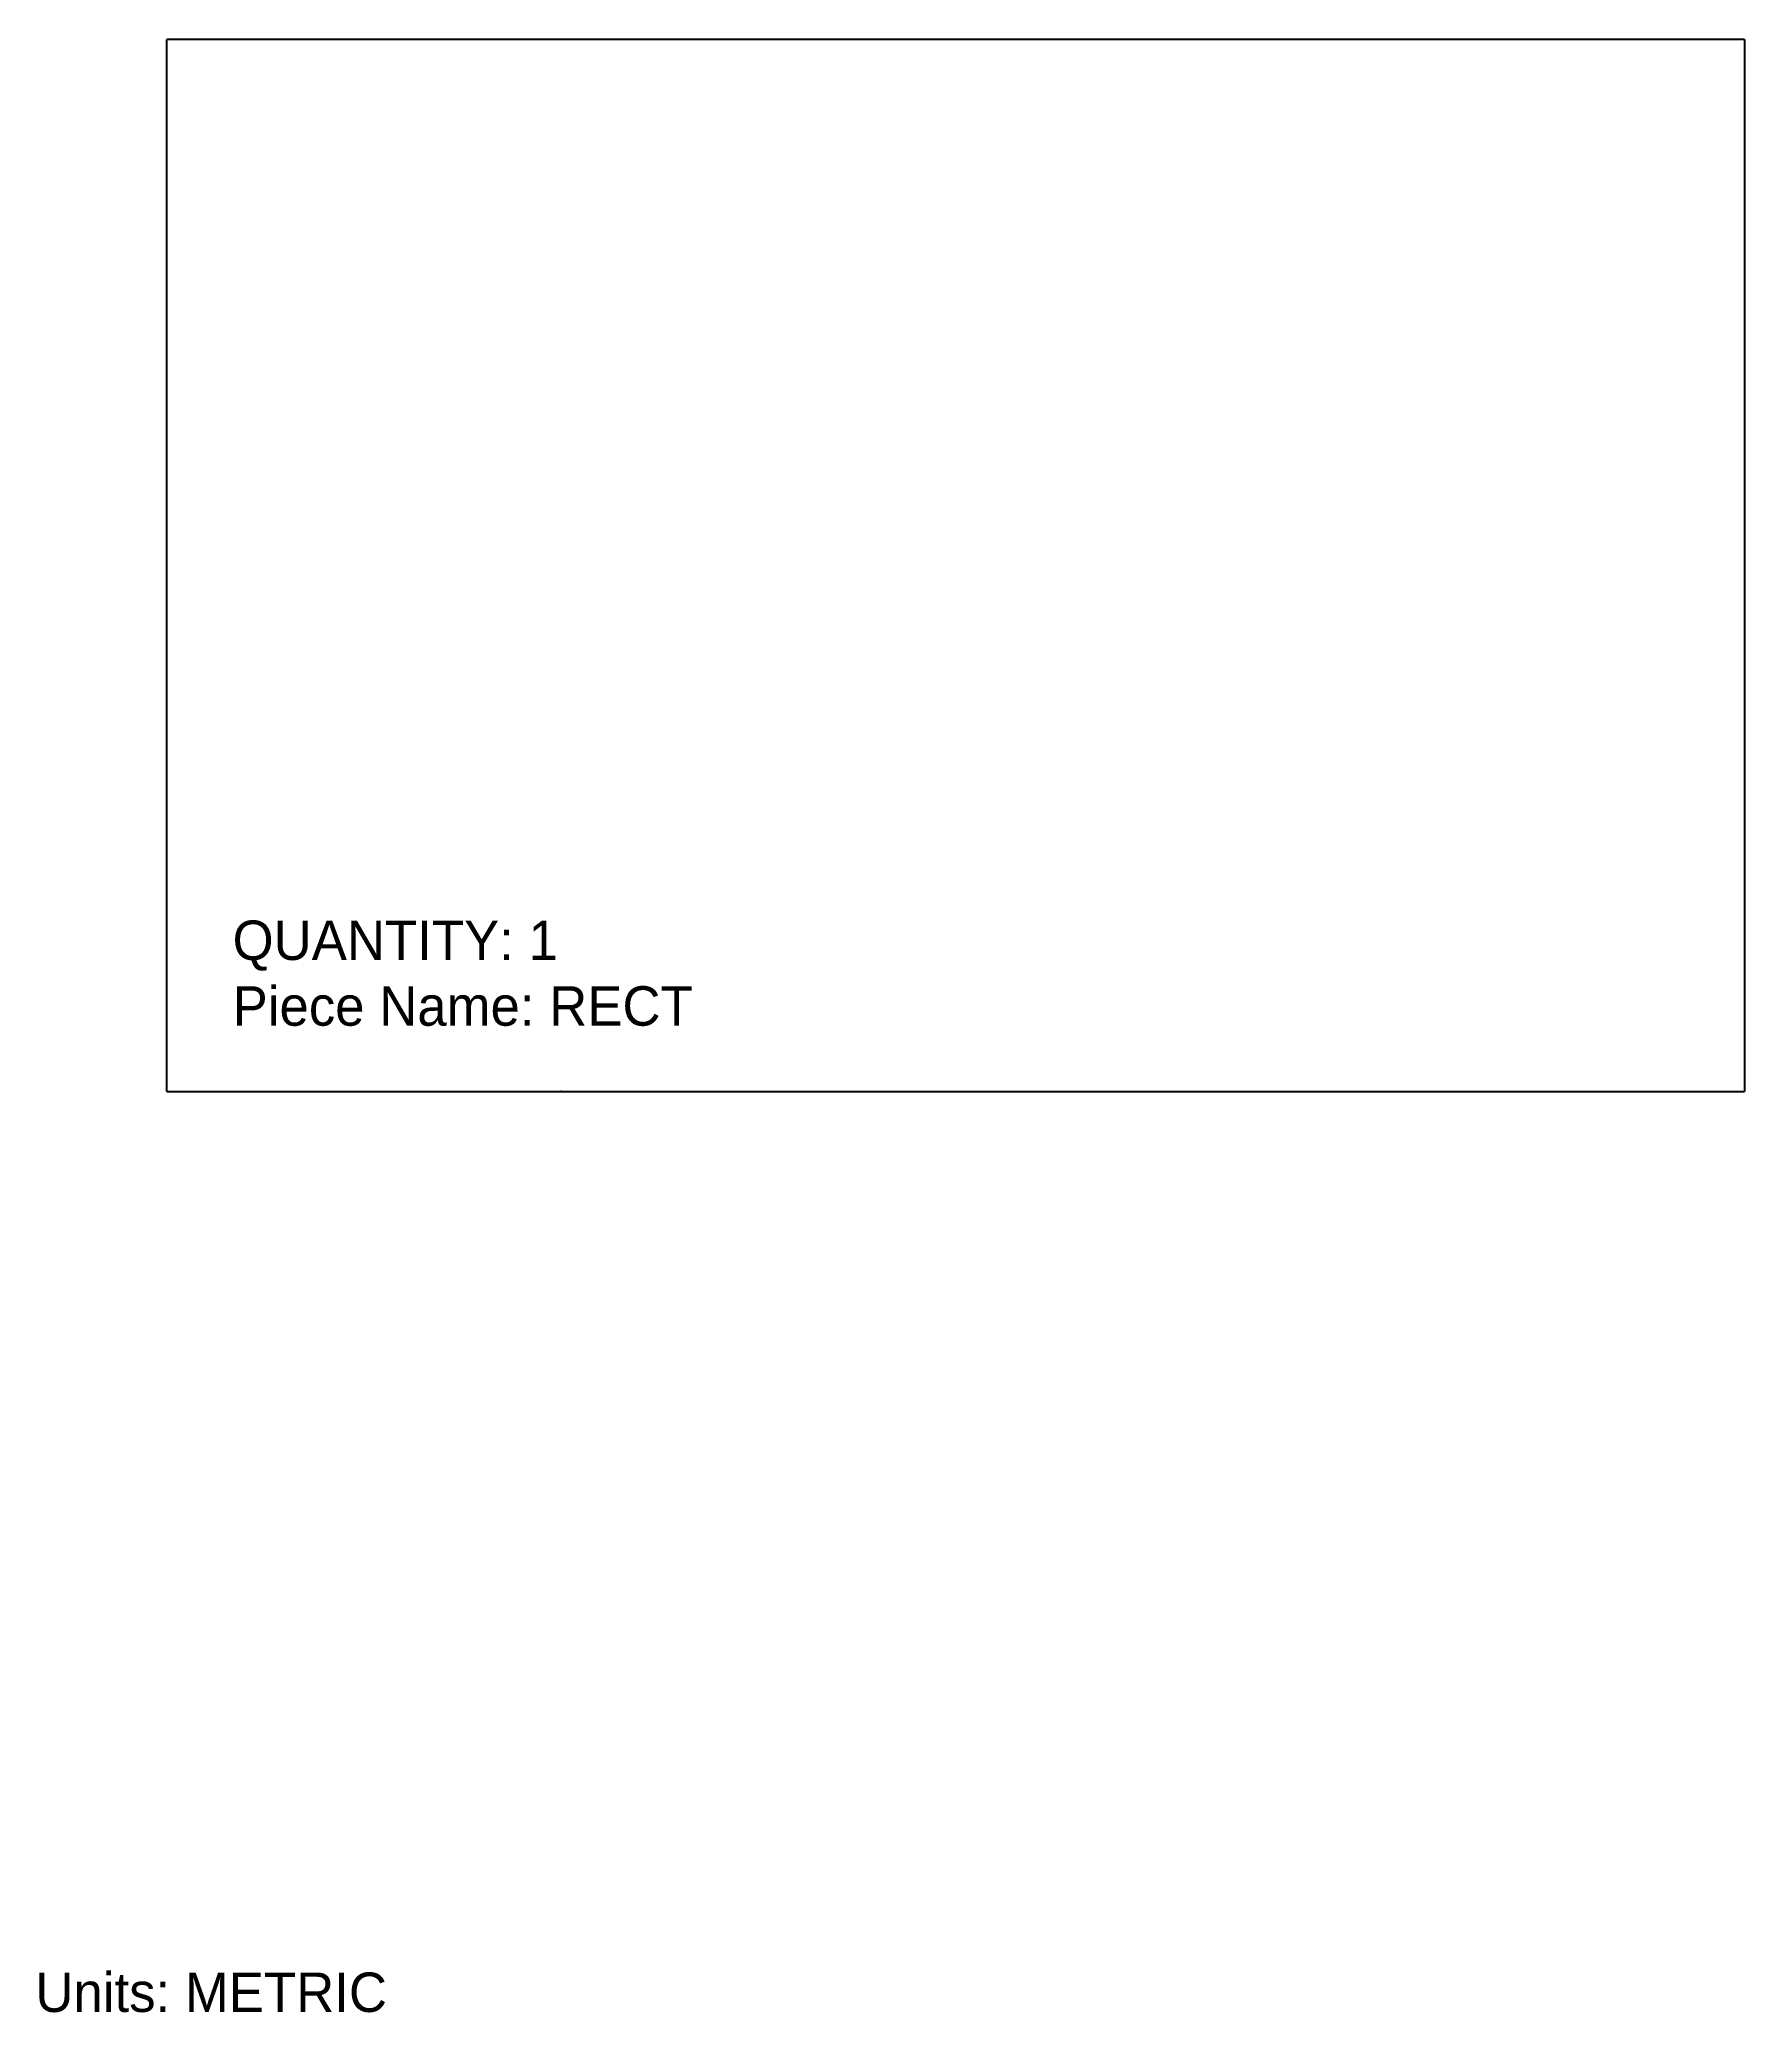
# Model space of a CAD drawing. Extents: x 0 to 130, y -50 to 100.
import ezdxf

# ---------------------------------------------------------------- set-up
doc = ezdxf.new("R2010")
doc.units = 0

# ---------------------------------------------------------------- blocks, each defined once
blk = doc.blocks.new('RECT')
at = {"layer": '1'}
for p, q in [((120, 80), (0, 80)), ((0, 0), (0, 80)), ((120, 80), (120, 0)), ((0, 0), (120, 0))]:
    blk.add_line(p, q, dxfattribs=at)
at = {"layer": '4'}
blk.add_point((30, 0), dxfattribs=at)
at = {"layer": '1'}
for s, p in [('QUANTITY: 1', (5, 10)), ('Piece Name: RECT', (5, 5))]:
    blk.add_text(s, height=3, dxfattribs=at).set_placement(p)

msp = doc.modelspace()

# ---------------------------------------------------------------- block references
msp.add_blockref('RECT', (10, 20))

# ---------------------------------------------------------------- texts
msp.add_text('Units: METRIC', height=3).set_placement((0, -50))

doc.saveas('drawing.dxf')
